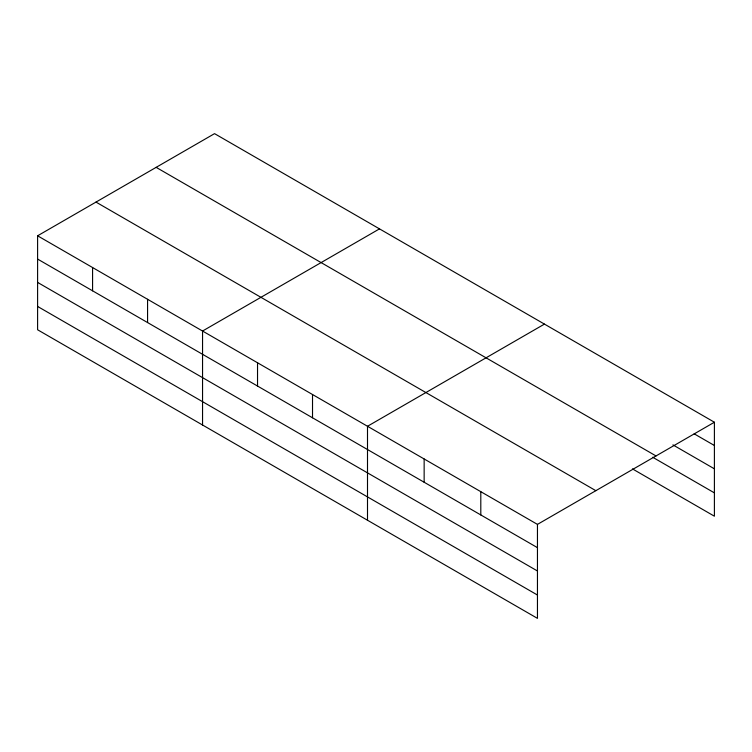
<?xml version="1.0" encoding="UTF-8"?>
<svg xmlns="http://www.w3.org/2000/svg" width="752" height="752" viewBox="0 0 752 752"><rect width="100%" height="100%" fill="white"/><g stroke="black" fill="none" stroke-linecap="round" stroke-linejoin="round"><path stroke-width="1.13" d="M37.6 235.799L537.454 524.388L537.454 618.36L37.6 329.771L37.6 235.799L214.546 133.64L714.4 422.229L714.4 516.201L632.46 468.891M379.497 228.871L202.551 331.03L202.551 425.012M544.448 324.103L367.502 426.271L367.502 520.243M537.454 524.388L714.4 422.229M694.171 433.819L714.4 445.494M672.927 444.883L714.4 468.825M156.153 167.358L656.007 455.938M652.689 457.244L714.4 492.87M95.993 202.091L595.847 490.671M37.6 259.073L537.454 547.653M37.6 282.404L537.454 570.984M37.6 306.44L537.454 595.029M480.801 491.676L480.801 514.951M424.147 458.974L424.147 482.248M312.522 394.527L312.522 417.792M257.532 362.784L257.532 386.049M147.571 299.287L147.571 322.561M92.581 267.543L92.581 290.817"/></g></svg>
